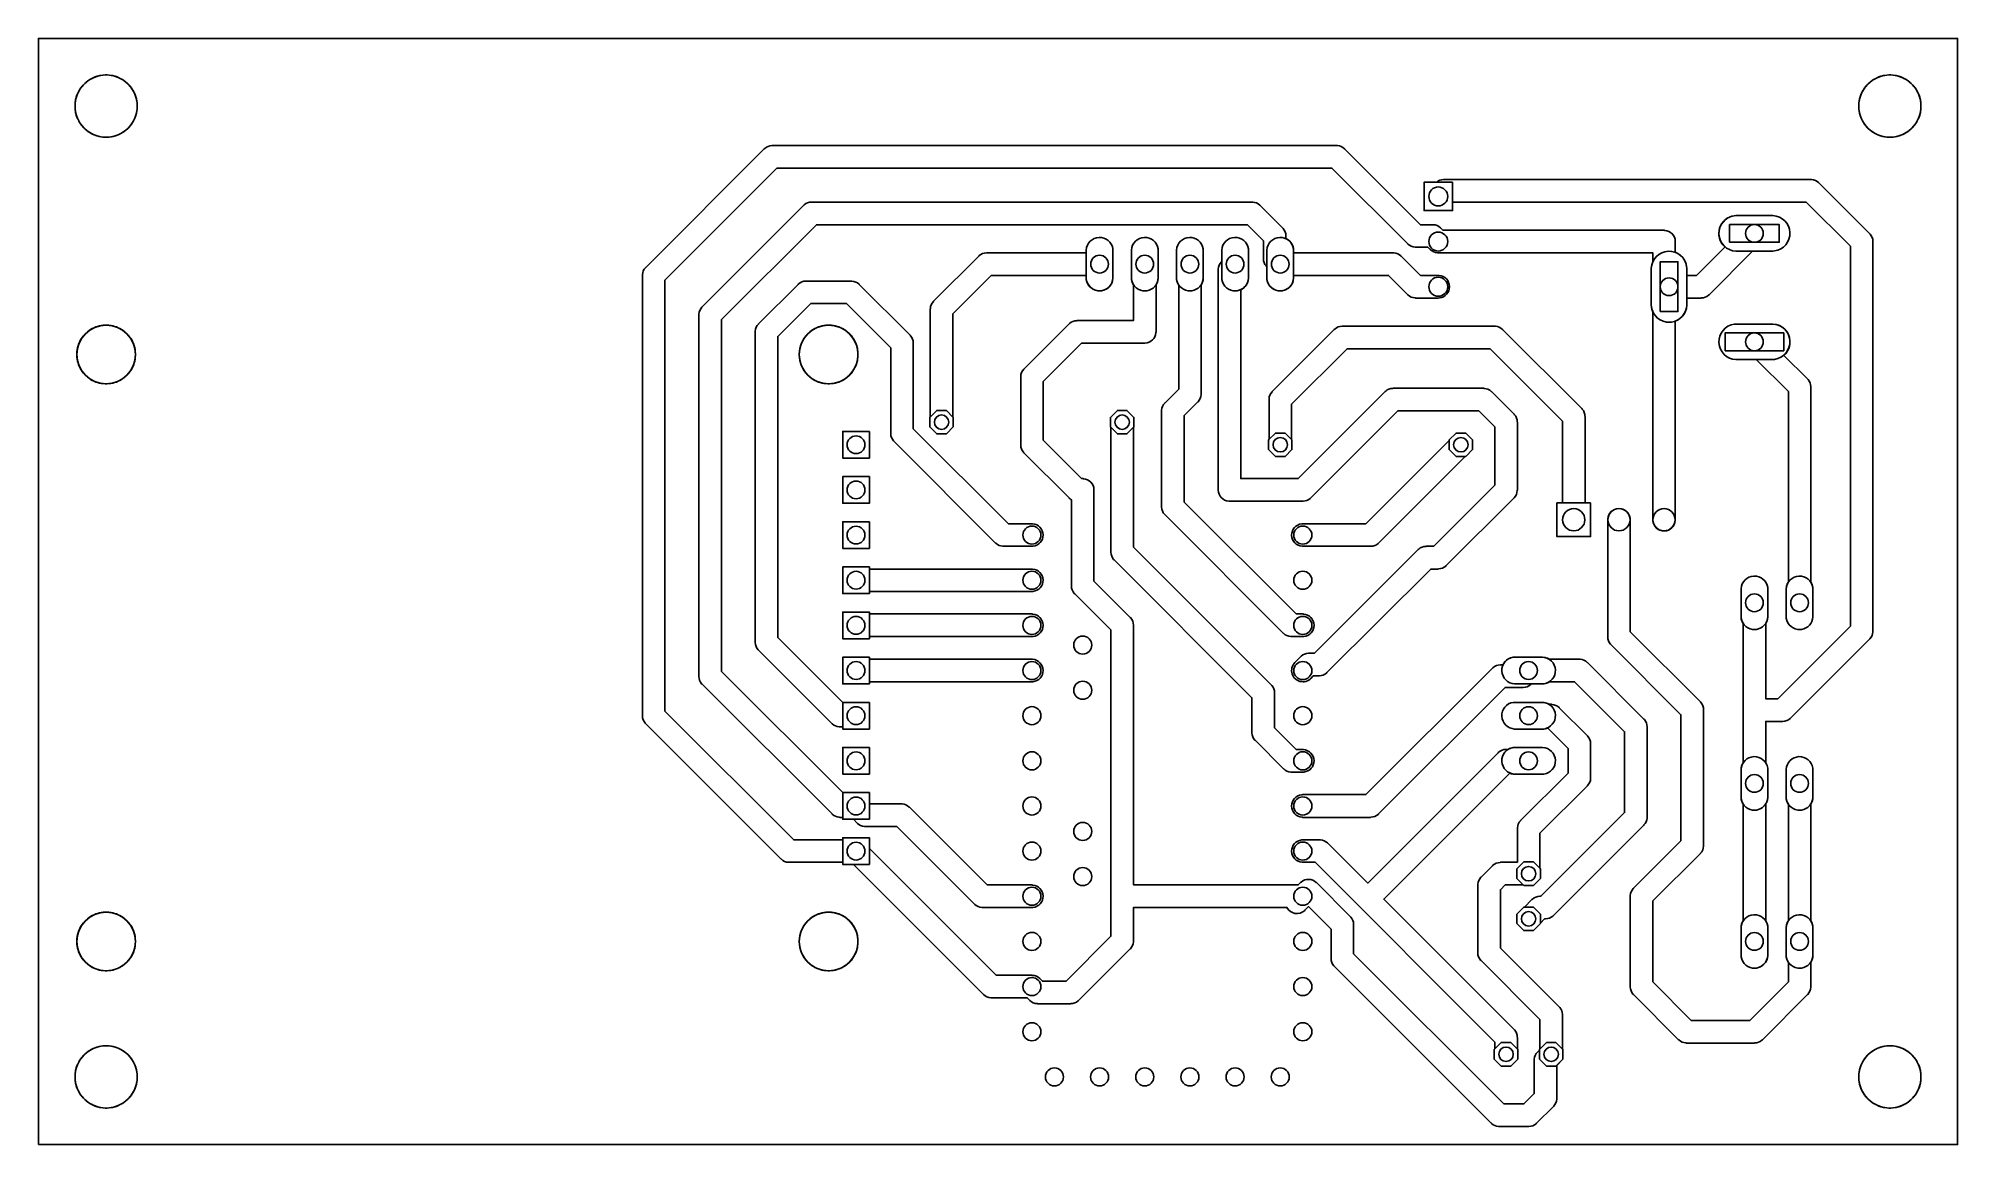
# Model space of a CAD drawing. Header units: millimetres. Extents: x 0 to 108, y 0 to 62.
import ezdxf

# ---------------------------------------------------------------- set-up
doc = ezdxf.new("R2010")
doc.units = ezdxf.units.MM

msp = doc.modelspace()

# ---------------------------------------------------------------- linework, layer by layer
at = {"layer": '16_copper'}
for points in [[(57.8, 9.19), (56.47, 9.19), (56.33, 9.34), (56.32, 9.34), (56.32, 9.35, 0.1754), (55.92, 9.52), (55.88, 9.53), (53.87, 9.53), (46.74, 16.65), (46.74, 17.26), (45.24, 17.26), (45.24, 17.14), (42.49, 17.14), (35.24, 24.39), (35.24, 48.63), (41.54, 54.93), (72.76, 54.93), (77.02, 50.67), (77.03, 50.66), (77.03, 50.66, 0.1754), (77.43, 50.48), (77.47, 50.48), (78.16, 50.48), (78.29, 50.35), (78.3, 50.35), (78.3, 50.34, 0.1754), (78.7, 50.17), (78.74, 50.16), (90.81, 50.16), (90.81, 49.66), (90.8, 49.64, 0.087488), (90.72, 49.3), (90.72, 47.22), (90.73, 47.13, 0.065543), (90.8, 46.88), (90.81, 46.86), (90.81, 35.15), (90.81, 35.09, 0.920724), (92.07, 35.11), (92.07, 35.15), (92.07, 46.33), (92.1, 46.34, 0.291473), (92.72, 47.22), (92.72, 47.62), (93.52, 47.62), (93.53, 47.63), (93.54, 47.63, 0.1754), (93.94, 47.78), (93.97, 47.81), (96.42, 50.26), (97.56, 50.26), (97.65, 50.27, 0.916331), (97.56, 52.26), (95.48, 52.26), (95.39, 52.25, 0.637071), (94.84, 50.52), (94.87, 50.5), (93.26, 48.9), (92.72, 48.9), (92.72, 49.3), (92.71, 49.39, 0.26795), (92.1, 50.18), (92.07, 50.19), (92.07, 50.8), (92.07, 50.81), (92.07, 50.81, 0.39025), (91.48, 51.43), (91.44, 51.44), (79, 51.44), (78.87, 51.57), (78.87, 51.57), (78.86, 51.58, 0.1754), (78.46, 51.75), (78.42, 51.75), (77.73, 51.75), (73.47, 56.01), (73.47, 56.02), (73.46, 56.02, 0.1754), (73.07, 56.2), (73.03, 56.2), (41.27, 56.2), (41.27, 56.2), (41.26, 56.2, 0.1754), (40.86, 56.04), (40.83, 56.01), (34.16, 49.34), (34.15, 49.34), (34.15, 49.33, 0.1754), (33.97, 48.94), (33.97, 48.9), (33.97, 24.13), (33.97, 24.12), (33.97, 24.11, 0.1754), (34.13, 23.71), (34.16, 23.68), (41.78, 16.06), (41.78, 16.06), (41.79, 16.05, 0.1754), (42.19, 15.88), (42.23, 15.88), (45.24, 15.88), (45.24, 15.76), (45.85, 15.76), (53.16, 8.44), (53.17, 8.44), (53.17, 8.43, 0.1754), (53.57, 8.26), (53.61, 8.26), (55.62, 8.26), (55.76, 8.11), (55.77, 8.11), (55.77, 8.1, 0.1754), (56.17, 7.93), (56.21, 7.92), (58.07, 7.92), (58.07, 7.93), (58.08, 7.93, 0.1754), (58.48, 8.08), (58.51, 8.11), (61.41, 11.01), (61.41, 11.01), (61.42, 11.02, 0.1754), (61.59, 11.41), (61.6, 11.45), (61.6, 13.34), (70.23, 13.34), (70.23, 13.33, 0.478731), (71.21, 13.16), (71.24, 13.19), (71.44, 13.39), (72.71, 12.12), (72.71, 10.48), (72.71, 10.47), (72.71, 10.46, 0.1754), (72.86, 10.06), (72.89, 10.03), (81.72, 1.2), (81.73, 1.2), (81.73, 1.19, 0.1754), (82.13, 1.02), (82.17, 1.02), (83.82, 1.02), (83.83, 1.02), (83.84, 1.02, 0.1754), (84.24, 1.17), (84.27, 1.2), (85.22, 2.15), (85.23, 2.16), (85.23, 2.17, 0.1754), (85.41, 2.56), (85.41, 2.6), (85.41, 4.46), (85.75, 4.81), (85.75, 5.35), (85.73, 5.38), (85.73, 7.3), (85.72, 7.31), (85.72, 7.32, 0.1754), (85.57, 7.72), (85.54, 7.75), (82.23, 11.06), (82.23, 14.34), (82.5, 14.61), (83.52, 14.61), (83.55, 14.58), (84.09, 14.58), (84.48, 14.97), (84.48, 15.51), (84.45, 15.54), (84.45, 17.52), (87.13, 20.19), (87.13, 20.19), (87.14, 20.2, 0.1754), (87.31, 20.6), (87.31, 20.64), (87.31, 22.54), (87.31, 22.55), (87.31, 22.56, 0.1754), (87.16, 22.96), (87.13, 22.99), (85.54, 24.58), (85.53, 24.58), (85.53, 24.59, 0.1754), (85.13, 24.76), (85.09, 24.77), (84.98, 24.77), (84.96, 24.78), (84.9, 24.81, 0.098492), (84.61, 24.88), (83.03, 24.88), (82.96, 24.88, 0.906347), (83.03, 23.38), (84.61, 23.38), (84.68, 23.38, 0.049127), (84.83, 23.42), (84.88, 23.44), (86.04, 22.28), (86.04, 20.9), (83.37, 18.23), (83.37, 18.22), (83.36, 18.22, 0.1754), (83.19, 17.82), (83.19, 17.78), (83.19, 15.88), (82.23, 15.88), (82.22, 15.87), (82.22, 15.87, 0.1754), (81.81, 15.72), (81.78, 15.69), (81.15, 15.05), (81.14, 15.05), (81.14, 15.04, 0.1754), (80.96, 14.65), (80.96, 14.61), (80.96, 10.79), (80.96, 10.79), (80.96, 10.78, 0.1754), (81.12, 10.38), (81.15, 10.35), (84.45, 7.04), (84.45, 5.38), (84.43, 5.35), (84.43, 5.32), (84.32, 5.21, 0.181869), (84.14, 4.8), (84.14, 4.76), (84.14, 2.87), (83.56, 2.29), (82.43, 2.29), (73.98, 10.74), (73.98, 12.38), (73.98, 12.39), (73.98, 12.4, 0.1754), (73.82, 12.8), (73.79, 12.83), (71.89, 14.74), (71.88, 14.74), (71.88, 14.74, 0.39025), (71.02, 14.77), (70.99, 14.74), (70.86, 14.61), (61.6, 14.61), (61.6, 29.21), (61.59, 29.22), (61.59, 29.23, 0.1754), (61.44, 29.63), (61.41, 29.66), (59.37, 31.7), (59.37, 36.83), (59.37, 36.84), (59.37, 36.84, 0.39025), (58.78, 37.46), (58.74, 37.47), (58.68, 37.47), (56.52, 39.63), (56.52, 42.92), (58.68, 45.09), (62.23, 45.09), (62.24, 45.09), (62.24, 45.09, 0.39025), (62.86, 45.68), (62.87, 45.72), (62.87, 48.37), (62.88, 48.39, 0.123338), (62.98, 48.74), (62.98, 50.32), (62.98, 50.39, 0.906347), (61.48, 50.32), (61.48, 48.74), (61.48, 48.67, 0.098491), (61.58, 48.39), (61.6, 48.37), (61.6, 46.36), (58.42, 46.36), (58.41, 46.35), (58.4, 46.35, 0.1754), (58, 46.2), (57.97, 46.17), (55.43, 43.63), (55.43, 43.62), (55.42, 43.62, 0.1754), (55.25, 43.22), (55.25, 43.18), (55.25, 39.37), (55.25, 39.36), (55.25, 39.35, 0.1754), (55.4, 38.95), (55.43, 38.92), (57.97, 36.38), (57.98, 36.38), (57.98, 36.37, 0.04965), (58.08, 36.29), (58.1, 36.28), (58.1, 36.28), (58.1, 31.43), (58.1, 31.42), (58.1, 31.42, 0.1754), (58.26, 31.01), (58.29, 30.98), (60.33, 28.95), (60.33, 11.72)], [(95.87, 21.46, 0.123338), (95.77, 21.11), (95.77, 19.53), (95.77, 19.46, 0.098491), (95.87, 19.18), (95.89, 19.16), (95.89, 12.59), (95.87, 12.57, 0.123338), (95.77, 12.22), (95.77, 10.64), (95.77, 10.57, 0.906347), (97.27, 10.64), (97.27, 12.22), (97.27, 12.29, 0.098491), (97.17, 12.57), (97.16, 12.59), (97.16, 19.16), (97.17, 19.18, 0.123338), (97.27, 19.53), (97.27, 21.11), (97.27, 21.18, 0.098491), (97.17, 21.46), (97.16, 21.48), (97.16, 23.81), (98.11, 23.81), (98.12, 23.81), (98.12, 23.81, 0.1754), (98.53, 23.97), (98.56, 24), (103, 28.44), (103.01, 28.45), (103.01, 28.45, 0.1754), (103.19, 28.85), (103.19, 28.89), (103.19, 50.8), (103.19, 50.81), (103.19, 50.82, 0.1754), (103.03, 51.22), (103, 51.25), (100.14, 54.11), (100.14, 54.11), (100.13, 54.12, 0.1754), (99.74, 54.29), (99.7, 54.29), (79.06, 54.29), (79.05, 54.29), (79.04, 54.29, 0.168945), (78.65, 54.15), (78.65, 54.14), (77.94, 54.14), (77.94, 52.54), (79.54, 52.54), (79.54, 53.02), (99.43, 53.02), (101.92, 50.54), (101.92, 29.16), (97.84, 25.08), (97.16, 25.08), (97.16, 29.32), (97.17, 29.34, 0.123338), (97.27, 29.69), (97.27, 31.27), (97.27, 31.34, 0.906347), (95.77, 31.27), (95.77, 29.69), (95.77, 29.62, 0.098491), (95.87, 29.34), (95.89, 29.32), (95.89, 21.48)], [(55.94, 13.34, 0.920724), (55.92, 14.6), (55.88, 14.61), (53.37, 14.61), (48.99, 18.98), (48.98, 18.99), (48.98, 18.99, 0.1754), (48.58, 19.17), (48.54, 19.17), (46.77, 19.17), (46.74, 19.19), (46.74, 19.8), (45.24, 19.8), (45.24, 19.8), (38.42, 26.62), (38.42, 46.41), (43.76, 51.75), (68, 51.75), (68.9, 50.85), (68.9, 49.85), (68.9, 49.84), (68.9, 49.83, 0.1754), (69.05, 49.43), (69.08, 49.4), (69.1, 49.39), (69.1, 48.74), (69.1, 48.67, 0.906347), (70.6, 48.74), (70.6, 48.9), (75.94, 48.9), (77.02, 47.81), (77.03, 47.81), (77.03, 47.8, 0.1754), (77.43, 47.63), (77.47, 47.62), (78.74, 47.62), (78.8, 47.63, 0.920724), (78.78, 48.89), (78.74, 48.9), (77.73, 48.9), (76.65, 49.98), (76.64, 49.98), (76.64, 49.99, 0.1754), (76.24, 50.16), (76.2, 50.16), (70.6, 50.16), (70.6, 50.32, 0.250487), (70.24, 50.93), (70.17, 50.97), (70.17, 50.97), (70.17, 51.12, 0.18187), (70.01, 51.54), (69.98, 51.57), (68.71, 52.84), (68.71, 52.84), (68.7, 52.85, 0.1754), (68.3, 53.02), (68.26, 53.02), (43.5, 53.02), (43.49, 53.02), (43.48, 53.02, 0.1754), (43.08, 52.87), (43.05, 52.84), (37.33, 47.12), (37.33, 47.12), (37.32, 47.11, 0.1754), (37.15, 46.71), (37.15, 46.67), (37.15, 26.35), (37.15, 26.34), (37.15, 26.34, 0.1754), (37.3, 25.93), (37.33, 25.9), (44.64, 18.6), (44.64, 18.6), (44.65, 18.59, 0.1754), (45.04, 18.42), (45.09, 18.41), (45.24, 18.41), (45.24, 18.3), (45.85, 18.3), (46.06, 18.08), (46.06, 18.08), (46.07, 18.07, 0.1754), (46.46, 17.9), (46.51, 17.9), (48.28, 17.9), (52.66, 13.52), (52.66, 13.52), (52.67, 13.51, 0.1754), (53.06, 13.34), (53.1, 13.34), (55.88, 13.34)], [(51.46, 40.37), (51.46, 40.91), (51.44, 40.94), (51.44, 46.73), (53.6, 48.9), (58.94, 48.9), (58.94, 48.74, 0.95208), (60.44, 48.74), (60.44, 50.32), (60.44, 50.39, 0.906347), (58.94, 50.32), (58.94, 50.16), (53.34, 50.16), (53.33, 50.16), (53.32, 50.16, 0.1754), (52.92, 50.01), (52.89, 49.98), (50.35, 47.44), (50.35, 47.43), (50.34, 47.43, 0.1754), (50.17, 47.03), (50.16, 46.99), (50.16, 40.94), (50.14, 40.91), (50.14, 40.37), (50.53, 39.98), (51.07, 39.98)], [(71.18, 28.58, 0.920724), (71.16, 29.84), (71.12, 29.85), (70.75, 29.85), (64.45, 36.14), (64.45, 41.01), (65.22, 41.78), (65.22, 41.78), (65.23, 41.79, 0.1754), (65.4, 42.19), (65.41, 42.23), (65.41, 48.37), (65.42, 48.39, 0.123338), (65.52, 48.74), (65.52, 50.32), (65.52, 50.39, 0.906347), (64.02, 50.32), (64.02, 48.74), (64.02, 48.67, 0.098491), (64.12, 48.39), (64.14, 48.37), (64.14, 42.49), (63.37, 41.72), (63.36, 41.72), (63.36, 41.71, 0.1754), (63.18, 41.32), (63.18, 41.27), (63.18, 35.88), (63.18, 35.87), (63.18, 35.86, 0.1754), (63.34, 35.46), (63.37, 35.43), (70.04, 28.76), (70.04, 28.76), (70.05, 28.75, 0.1754), (70.44, 28.58), (70.48, 28.58), (71.12, 28.58)], [(71.2, 26.04, 0.149938), (71.54, 26.19), (71.57, 26.22), (71.71, 26.37), (72.04, 26.37), (72.04, 26.37), (72.05, 26.37, 0.1754), (72.45, 26.52), (72.48, 26.55), (78.32, 32.38), (78.74, 32.38), (78.75, 32.39), (78.76, 32.39, 0.1754), (79.16, 32.54), (79.19, 32.57), (83, 36.38), (83, 36.39), (83.01, 36.39, 0.1754), (83.18, 36.79), (83.19, 36.83), (83.19, 40.64), (83.18, 40.65), (83.18, 40.66, 0.1754), (83.03, 41.06), (83, 41.09), (81.73, 42.36), (81.72, 42.36), (81.72, 42.37, 0.1754), (81.32, 42.54), (81.28, 42.55), (76.2, 42.55), (76.19, 42.54), (76.18, 42.54, 0.1754), (75.78, 42.39), (75.75, 42.36), (70.86, 37.47), (67.63, 37.47), (67.63, 48.09), (67.63, 48.09, 0.276738), (68.06, 48.74), (68.06, 50.32), (68.06, 50.39, 0.906347), (66.56, 50.32), (66.56, 49.67), (66.54, 49.66, 0.181869), (66.36, 49.25), (66.36, 49.21), (66.36, 36.83), (66.36, 36.82), (66.36, 36.82, 0.39025), (66.95, 36.2), (66.99, 36.2), (71.12, 36.2), (71.13, 36.2), (71.14, 36.2, 0.1754), (71.54, 36.35), (71.57, 36.38), (76.46, 41.27), (81.02, 41.27), (81.92, 40.38), (81.92, 37.09), (78.48, 33.66), (78.06, 33.66), (78.05, 33.65), (78.04, 33.65, 0.1754), (77.64, 33.5), (77.61, 33.47), (71.77, 27.64), (71.45, 27.64), (71.44, 27.63), (71.43, 27.64, 0.1754), (71.03, 27.48), (71, 27.45), (70.67, 27.12), (70.63, 27.07, 0.641693), (71.14, 26.04)], [(46.74, 24.88), (45.24, 24.88), (45.24, 24.88), (41.59, 28.52), (41.59, 45.46), (43.44, 47.31), (45.46, 47.31), (47.94, 44.82), (47.94, 40.01), (47.94, 40), (47.94, 39.99, 0.1754), (48.1, 39.59), (48.13, 39.56), (53.84, 33.84), (53.85, 33.84), (53.85, 33.83, 0.1754), (54.25, 33.66), (54.29, 33.66), (55.88, 33.66), (55.94, 33.66, 0.920724), (55.92, 34.92), (55.88, 34.93), (54.56, 34.93), (49.21, 40.27), (49.21, 45.09), (49.21, 45.09), (49.21, 45.1, 0.1754), (49.06, 45.5), (49.03, 45.53), (46.17, 48.39), (46.16, 48.4), (46.16, 48.4, 0.1754), (45.76, 48.58), (45.72, 48.58), (43.18, 48.58), (43.17, 48.58), (43.16, 48.58, 0.1754), (42.76, 48.42), (42.73, 48.39), (40.51, 46.17), (40.5, 46.16), (40.5, 46.16, 0.1754), (40.32, 45.76), (40.32, 45.72), (40.32, 28.26), (40.32, 28.25), (40.32, 28.24, 0.1754), (40.48, 27.84), (40.51, 27.81), (44.64, 23.68), (44.64, 23.68), (44.65, 23.67, 0.1754), (45.04, 23.5), (45.09, 23.5), (45.24, 23.5), (45.24, 23.38), (46.74, 23.38)], [(87.31, 36.1), (87, 36.1), (87, 40.96), (86.99, 40.97), (86.99, 40.97, 0.1754), (86.84, 41.38), (86.81, 41.41), (82.36, 45.85), (82.36, 45.86), (82.35, 45.86, 0.1754), (81.96, 46.04), (81.92, 46.04), (73.34, 46.04), (73.33, 46.04), (73.33, 46.04, 0.1754), (72.92, 45.88), (72.89, 45.85), (69.4, 42.36), (69.4, 42.35), (69.39, 42.35, 0.1754), (69.22, 41.95), (69.22, 41.91), (69.22, 39.67), (69.19, 39.64), (69.19, 39.1), (69.58, 38.71), (70.12, 38.71), (70.51, 39.1), (70.51, 39.64), (70.48, 39.67), (70.48, 41.65), (73.61, 44.77), (81.65, 44.77), (85.73, 40.69), (85.73, 36.1), (85.41, 36.1), (85.41, 34.2), (87.31, 34.2)], [(99.17, 28.98, 0.357806), (99.81, 29.69), (99.81, 31.27), (99.81, 31.34, 0.098491), (99.71, 31.62), (99.7, 31.64), (99.7, 42.62), (99.69, 42.63), (99.69, 42.64, 0.1754), (99.54, 43.04), (99.51, 43.07), (98.17, 44.4), (98.2, 44.42, 0.668178), (97.56, 46.16), (95.48, 46.16), (95.39, 46.15, 0.916331), (95.48, 44.16), (96.62, 44.16), (98.43, 42.36), (98.43, 31.64), (98.41, 31.62, 0.123338), (98.31, 31.27), (98.31, 29.69), (98.31, 29.62, 0.385742), (99.1, 28.97)], [(71.18, 20.96, 0.920724), (71.16, 22.22), (71.12, 22.23), (70.75, 22.23), (69.53, 23.44), (69.53, 25.4), (69.53, 25.41), (69.53, 25.42, 0.1754), (69.38, 25.82), (69.35, 25.85), (61.6, 33.6), (61.6, 40.34), (61.62, 40.37), (61.62, 40.91), (61.23, 41.3), (60.69, 41.3), (60.3, 40.91), (60.3, 40.37), (60.33, 40.34), (60.33, 33.34), (60.33, 33.33), (60.33, 33.32, 0.1754), (60.48, 32.92), (60.51, 32.89), (68.26, 25.14), (68.26, 23.18), (68.26, 23.17), (68.26, 23.16, 0.1754), (68.42, 22.76), (68.45, 22.73), (70.04, 21.14), (70.04, 21.14), (70.05, 21.13, 0.1754), (70.44, 20.96), (70.48, 20.96), (71.12, 20.96)], [(74.94, 33.66), (74.95, 33.66, 0.1754), (75.35, 33.81), (75.38, 33.84), (80.25, 38.71), (80.28, 38.71), (80.67, 39.1), (80.67, 39.64), (80.28, 40.03), (79.74, 40.03), (79.35, 39.64), (79.35, 39.61), (74.67, 34.93), (71.12, 34.93), (71.06, 34.92, 0.920724), (71.08, 33.66), (71.12, 33.66), (74.93, 33.66)], [(96.53, 5.72), (96.54, 5.72, 0.1754), (96.94, 5.87), (96.97, 5.9), (99.51, 8.44), (99.51, 8.45), (99.52, 8.45, 0.1754), (99.69, 8.85), (99.7, 8.89), (99.7, 10.27), (99.71, 10.29, 0.123338), (99.81, 10.64), (99.81, 12.22), (99.81, 12.29, 0.098491), (99.71, 12.57), (99.7, 12.59), (99.7, 19.16), (99.71, 19.18, 0.123338), (99.81, 19.53), (99.81, 21.11), (99.81, 21.18, 0.906347), (98.31, 21.11), (98.31, 19.53), (98.31, 19.46, 0.098491), (98.41, 19.18), (98.43, 19.16), (98.43, 12.59), (98.41, 12.57, 0.123338), (98.31, 12.22), (98.31, 10.64), (98.31, 10.57, 0.098491), (98.41, 10.29), (98.43, 10.27), (98.43, 9.15), (96.26, 6.99), (92.97, 6.99), (90.81, 9.15), (90.81, 13.71), (93.48, 16.38), (93.48, 16.38), (93.49, 16.39, 0.1754), (93.66, 16.79), (93.66, 16.83), (93.66, 24.45), (93.66, 24.46), (93.66, 24.46, 0.1754), (93.51, 24.87), (93.48, 24.9), (89.54, 28.84), (89.54, 35.15), (89.53, 35.21, 0.920724), (88.27, 35.19), (88.27, 35.15), (88.27, 28.58), (88.27, 28.57), (88.27, 28.56, 0.1754), (88.42, 28.16), (88.45, 28.13), (92.39, 24.18), (92.39, 17.09), (89.72, 14.42), (89.72, 14.41), (89.71, 14.41, 0.1754), (89.54, 14.01), (89.54, 13.97), (89.54, 8.89), (89.54, 8.88), (89.54, 8.87, 0.1754), (89.69, 8.47), (89.72, 8.44), (92.26, 5.9), (92.27, 5.9), (92.27, 5.89, 0.1754), (92.67, 5.72), (92.71, 5.71), (96.52, 5.71)], [(46.74, 31.12), (55.88, 31.12), (55.94, 31.12, 0.920724), (55.92, 32.38), (55.88, 32.38), (46.74, 32.38), (46.74, 32.5), (45.24, 32.5), (45.24, 31), (46.74, 31)], [(46.74, 28.58), (55.88, 28.58), (55.94, 28.58, 0.920724), (55.92, 29.84), (55.88, 29.85), (46.74, 29.85), (46.74, 29.96), (45.24, 29.96), (45.24, 28.46), (46.74, 28.46)], [(46.74, 26.04), (55.88, 26.04), (55.94, 26.04, 0.920724), (55.92, 27.3), (55.88, 27.3), (46.74, 27.3), (46.74, 27.42), (45.24, 27.42), (45.24, 25.92), (46.74, 25.92)], [(84.48, 12.43), (84.48, 12.46), (84.72, 12.7), (84.77, 12.7, 0.18187), (85.19, 12.86), (85.22, 12.89), (90.3, 17.97), (90.31, 17.97), (90.31, 17.98, 0.1754), (90.49, 18.37), (90.49, 18.41), (90.49, 23.5), (90.49, 23.5), (90.49, 23.51, 0.1754), (90.33, 23.91), (90.3, 23.94), (87.13, 27.12), (87.12, 27.12), (87.12, 27.13, 0.1754), (86.72, 27.3), (86.68, 27.3), (84.98, 27.3), (84.96, 27.32, 0.123338), (84.61, 27.42), (83.03, 27.42), (82.96, 27.42, 0.224557), (82.42, 27.06), (82.38, 26.99), (82.38, 26.99), (82.23, 26.99, 0.18187), (81.81, 26.83), (81.78, 26.8), (74.67, 19.69), (71.12, 19.69), (71.06, 19.68, 0.920724), (71.08, 18.42), (71.12, 18.41), (74.93, 18.41), (74.94, 18.42), (74.95, 18.42, 0.1754), (75.35, 18.57), (75.38, 18.6), (82.5, 25.72), (83.5, 25.72), (83.51, 25.72), (83.52, 25.72, 0.1754), (83.92, 25.87), (83.95, 25.9), (83.96, 25.92), (84.61, 25.92), (84.68, 25.92, 0.098491), (84.96, 26.02), (84.98, 26.04), (86.41, 26.04), (89.22, 23.23), (89.22, 18.68), (84.51, 13.97), (84.45, 13.97, 0.18187), (84.04, 13.81), (84.01, 13.78), (83.58, 13.36), (83.55, 13.36), (83.16, 12.97), (83.16, 12.43), (83.55, 12.04), (84.09, 12.04)], [(81.92, 5.38), (81.89, 5.35), (81.89, 4.81), (82.28, 4.42), (82.82, 4.42), (83.21, 4.81), (83.21, 5.35), (83.19, 5.38), (83.19, 6.03), (83.18, 6.04), (83.18, 6.05, 0.1754), (83.03, 6.45), (83, 6.48), (75.67, 13.81), (82.76, 20.9), (82.81, 20.88, 0.073765), (83.03, 20.84), (84.61, 20.84), (84.68, 20.84, 0.906347), (84.61, 22.34), (83.03, 22.34), (82.96, 22.34, 0.098491), (82.68, 22.24), (82.66, 22.23), (82.55, 22.23, 0.18187), (82.13, 22.07), (82.1, 22.04), (74.77, 14.71), (72.52, 16.96), (72.52, 16.96), (72.51, 16.97, 0.1754), (72.11, 17.14), (72.07, 17.14), (71.12, 17.14), (71.06, 17.14, 0.920724), (71.08, 15.88), (71.12, 15.88), (71.81, 15.88), (81.92, 5.77)]]:
    msp.add_lwpolyline(points, format="xyb", close=True, dxfattribs=at)
for points in [[(46.74, 40.12), (45.24, 40.12), (45.24, 38.62), (46.74, 38.62)], [(46.74, 37.58), (45.24, 37.58), (45.24, 36.08), (46.74, 36.08)], [(46.74, 35.04), (45.24, 35.04), (45.24, 33.54), (46.74, 33.54)], [(46.74, 22.34), (45.24, 22.34), (45.24, 20.84), (46.74, 20.84)]]:
    msp.add_lwpolyline(points, close=True, dxfattribs=at)
at = {"layer": '1_copper'}
for points in [[(79.54, 54.14), (77.94, 54.14), (77.94, 52.54), (79.54, 52.54)], [(51.46, 40.37), (51.46, 40.91), (51.07, 41.3), (50.53, 41.3), (50.14, 40.91), (50.14, 40.37), (50.53, 39.98), (51.07, 39.98)], [(61.62, 40.37), (61.62, 40.91), (61.23, 41.3), (60.69, 41.3), (60.3, 40.91), (60.3, 40.37), (60.69, 39.98), (61.23, 39.98)], [(46.74, 40.12), (45.24, 40.12), (45.24, 38.62), (46.74, 38.62)], [(70.51, 39.1), (70.51, 39.64), (70.12, 40.03), (69.58, 40.03), (69.19, 39.64), (69.19, 39.1), (69.58, 38.71), (70.12, 38.71)], [(80.67, 39.1), (80.67, 39.64), (80.28, 40.03), (79.74, 40.03), (79.35, 39.64), (79.35, 39.1), (79.74, 38.71), (80.28, 38.71)], [(46.74, 37.58), (45.24, 37.58), (45.24, 36.08), (46.74, 36.08)], [(87.31, 36.1), (85.41, 36.1), (85.41, 34.2), (87.31, 34.2)], [(46.74, 35.04), (45.24, 35.04), (45.24, 33.54), (46.74, 33.54)], [(46.74, 32.5), (45.24, 32.5), (45.24, 31), (46.74, 31)], [(46.74, 29.96), (45.24, 29.96), (45.24, 28.46), (46.74, 28.46)], [(46.74, 27.42), (45.24, 27.42), (45.24, 25.92), (46.74, 25.92)], [(46.74, 24.88), (45.24, 24.88), (45.24, 23.38), (46.74, 23.38)], [(46.74, 22.34), (45.24, 22.34), (45.24, 20.84), (46.74, 20.84)], [(46.74, 19.8), (45.24, 19.8), (45.24, 18.3), (46.74, 18.3)], [(46.74, 17.26), (45.24, 17.26), (45.24, 15.76), (46.74, 15.76)], [(84.48, 14.97), (84.48, 15.51), (84.09, 15.9), (83.55, 15.9), (83.16, 15.51), (83.16, 14.97), (83.55, 14.58), (84.09, 14.58)], [(84.48, 12.43), (84.48, 12.97), (84.09, 13.36), (83.55, 13.36), (83.16, 12.97), (83.16, 12.43), (83.55, 12.04), (84.09, 12.04)], [(83.21, 4.81), (83.21, 5.35), (82.82, 5.74), (82.28, 5.74), (81.89, 5.35), (81.89, 4.81), (82.28, 4.42), (82.82, 4.42)], [(85.75, 4.81), (85.75, 5.35), (85.36, 5.74), (84.82, 5.74), (84.43, 5.35), (84.43, 4.81), (84.82, 4.42), (85.36, 4.42)]]:
    msp.add_lwpolyline(points, close=True, dxfattribs=at)
for points in [[(97.65, 50.27, 0.916331), (97.56, 52.26), (95.48, 52.26), (95.39, 52.25, 0.916331), (95.48, 50.26), (97.56, 50.26)], [(59.8, 48.03, 0.357806), (60.44, 48.74), (60.44, 50.32), (60.44, 50.39, 0.906347), (58.94, 50.32), (58.94, 48.74), (58.94, 48.67, 0.385742), (59.73, 48.02)], [(62.34, 48.03, 0.357806), (62.98, 48.74), (62.98, 50.32), (62.98, 50.39, 0.906347), (61.48, 50.32), (61.48, 48.74), (61.48, 48.67, 0.385742), (62.27, 48.02)], [(64.88, 48.03, 0.357806), (65.52, 48.74), (65.52, 50.32), (65.52, 50.39, 0.906347), (64.02, 50.32), (64.02, 48.74), (64.02, 48.67, 0.385742), (64.81, 48.02)], [(67.42, 48.03, 0.357806), (68.06, 48.74), (68.06, 50.32), (68.06, 50.39, 0.906347), (66.56, 50.32), (66.56, 48.74), (66.56, 48.67, 0.385742), (67.35, 48.02)], [(69.96, 48.03, 0.357806), (70.6, 48.74), (70.6, 50.32), (70.6, 50.39, 0.906347), (69.1, 50.32), (69.1, 48.74), (69.1, 48.67, 0.385742), (69.89, 48.02)], [(91.85, 46.27, 0.36397), (92.72, 47.22), (92.72, 49.3), (92.71, 49.39, 0.916331), (90.72, 49.3), (90.72, 47.22), (90.73, 47.13, 0.388879), (91.76, 46.26)], [(97.65, 44.17, 0.916331), (97.56, 46.16), (95.48, 46.16), (95.39, 46.15, 0.916331), (95.48, 44.16), (97.56, 44.16)], [(96.63, 28.98, 0.357806), (97.27, 29.69), (97.27, 31.27), (97.27, 31.34, 0.906347), (95.77, 31.27), (95.77, 29.69), (95.77, 29.62, 0.385742), (96.56, 28.97)], [(99.17, 28.98, 0.357806), (99.81, 29.69), (99.81, 31.27), (99.81, 31.34, 0.906347), (98.31, 31.27), (98.31, 29.69), (98.31, 29.62, 0.385742), (99.1, 28.97)], [(84.68, 25.92, 0.906347), (84.61, 27.42), (83.03, 27.42), (82.96, 27.42, 0.906347), (83.03, 25.92), (84.61, 25.92)], [(84.68, 23.38, 0.906347), (84.61, 24.88), (83.03, 24.88), (82.96, 24.88, 0.906347), (83.03, 23.38), (84.61, 23.38)], [(84.68, 20.84, 0.906347), (84.61, 22.34), (83.03, 22.34), (82.96, 22.34, 0.906347), (83.03, 20.84), (84.61, 20.84)], [(96.63, 18.82, 0.357806), (97.27, 19.53), (97.27, 21.11), (97.27, 21.18, 0.906347), (95.77, 21.11), (95.77, 19.53), (95.77, 19.46, 0.385742), (96.56, 18.81)], [(99.17, 18.82, 0.357806), (99.81, 19.53), (99.81, 21.11), (99.81, 21.18, 0.906347), (98.31, 21.11), (98.31, 19.53), (98.31, 19.46, 0.385742), (99.1, 18.81)], [(96.63, 9.93, 0.357806), (97.27, 10.64), (97.27, 12.22), (97.27, 12.29, 0.906347), (95.77, 12.22), (95.77, 10.64), (95.77, 10.57, 0.385742), (96.56, 9.92)], [(99.17, 9.93, 0.357806), (99.81, 10.64), (99.81, 12.22), (99.81, 12.29, 0.906347), (98.31, 12.22), (98.31, 10.64), (98.31, 10.57, 0.385742), (99.1, 9.92)]]:
    msp.add_lwpolyline(points, format="xyb", close=True, dxfattribs=at)
at = {"layer": 'drills_NPTH'}
for centre, radius in [((3.81, 58.42), 1.75), ((104.14, 58.42), 1.75), ((3.81, 44.45), 1.65), ((44.45, 44.45), 1.65), ((3.81, 11.43), 1.65), ((44.45, 11.43), 1.65), ((3.81, 3.81), 1.75), ((104.14, 3.81), 1.75)]:
    msp.add_circle(centre, radius, dxfattribs=at)
at = {"layer": 'drills_PTH'}
for centre, radius in [((78.74, 53.34), 0.533), ((78.74, 50.8), 0.533), ((96.52, 51.26), 0.5), ((59.69, 49.53), 0.5), ((62.23, 49.53), 0.5), ((64.77, 49.53), 0.5), ((67.31, 49.53), 0.5), ((69.85, 49.53), 0.5), ((78.74, 48.26), 0.533), ((91.72, 48.26), 0.5), ((96.52, 45.16), 0.5), ((50.8, 40.64), 0.406), ((60.96, 40.64), 0.406), ((45.99, 39.37), 0.5), ((69.85, 39.37), 0.406), ((80.01, 39.37), 0.406), ((45.99, 36.83), 0.5), ((86.36, 35.15), 0.625), ((88.9, 35.15), 0.625), ((91.44, 35.15), 0.625), ((45.99, 34.29), 0.5), ((55.88, 34.29), 0.508), ((71.12, 34.29), 0.508), ((45.99, 31.75), 0.5), ((55.88, 31.75), 0.508), ((71.12, 31.75), 0.508), ((96.52, 30.48), 0.5), ((99.06, 30.48), 0.5), ((45.99, 29.21), 0.5), ((55.88, 29.21), 0.508), ((71.12, 29.21), 0.508), ((58.74, 28.1), 0.508), ((45.99, 26.67), 0.5), ((55.88, 26.67), 0.508), ((71.12, 26.67), 0.508), ((83.82, 26.67), 0.5), ((58.74, 25.56), 0.508), ((45.99, 24.13), 0.5), ((55.88, 24.13), 0.508), ((71.12, 24.13), 0.508), ((83.82, 24.13), 0.5), ((45.99, 21.59), 0.5), ((55.88, 21.59), 0.508), ((71.12, 21.59), 0.508), ((83.82, 21.59), 0.5), ((96.52, 20.32), 0.5), ((99.06, 20.32), 0.5), ((45.99, 19.05), 0.5), ((55.88, 19.05), 0.508), ((71.12, 19.05), 0.508), ((58.74, 17.62), 0.508), ((45.99, 16.51), 0.5), ((55.88, 16.51), 0.508), ((71.12, 16.51), 0.508), ((58.74, 15.08), 0.508), ((83.82, 15.24), 0.406), ((55.88, 13.97), 0.508), ((71.12, 13.97), 0.508), ((83.82, 12.7), 0.406), ((55.88, 11.43), 0.508), ((71.12, 11.43), 0.508), ((96.52, 11.43), 0.5), ((99.06, 11.43), 0.5), ((55.88, 8.89), 0.508), ((71.12, 8.89), 0.508), ((55.88, 6.35), 0.508), ((71.12, 6.35), 0.508), ((82.55, 5.08), 0.406), ((85.09, 5.08), 0.406), ((57.15, 3.81), 0.508), ((59.69, 3.81), 0.508), ((62.23, 3.81), 0.508), ((64.77, 3.81), 0.508), ((67.31, 3.81), 0.508), ((69.85, 3.81), 0.508)]:
    msp.add_circle(centre, radius, dxfattribs=at)
at = {"layer": 'holes'}
for points in [[(5.56, 58.36), (5.55, 58.25), (5.54, 58.13), (5.52, 58.02), (5.49, 57.91), (5.45, 57.8), (5.4, 57.7), (5.35, 57.59), (5.3, 57.5), (5.23, 57.4), (5.16, 57.31), (5.09, 57.22), (5.01, 57.14), (4.92, 57.07), (4.83, 57), (4.73, 56.93), (4.64, 56.88), (4.53, 56.83), (4.43, 56.78), (4.32, 56.74), (4.21, 56.71), (4.1, 56.69), (3.98, 56.68), (3.87, 56.67), (3.75, 56.67), (3.64, 56.68), (3.52, 56.69), (3.41, 56.71), (3.3, 56.74), (3.19, 56.78), (3.09, 56.83), (2.98, 56.88), (2.89, 56.93), (2.79, 57), (2.7, 57.07), (2.61, 57.14), (2.53, 57.22), (2.46, 57.31), (2.39, 57.4), (2.32, 57.5), (2.27, 57.59), (2.22, 57.7), (2.17, 57.8), (2.13, 57.91), (2.1, 58.02), (2.08, 58.13), (2.07, 58.25), (2.06, 58.36), (2.06, 58.48), (2.07, 58.59), (2.08, 58.71), (2.1, 58.82), (2.13, 58.93), (2.17, 59.04), (2.22, 59.14), (2.27, 59.25), (2.32, 59.34), (2.39, 59.44), (2.46, 59.53), (2.53, 59.62), (2.61, 59.7), (2.7, 59.77), (2.79, 59.84), (2.89, 59.91), (2.98, 59.96), (3.09, 60.01), (3.19, 60.06), (3.3, 60.1), (3.41, 60.13), (3.52, 60.15), (3.64, 60.16), (3.75, 60.17), (3.87, 60.17), (3.98, 60.16), (4.1, 60.15), (4.21, 60.13), (4.32, 60.1), (4.43, 60.06), (4.53, 60.01), (4.64, 59.96), (4.73, 59.91), (4.83, 59.84), (4.92, 59.77), (5.01, 59.7), (5.09, 59.62), (5.16, 59.53), (5.23, 59.44), (5.3, 59.34), (5.35, 59.25), (5.4, 59.14), (5.45, 59.04), (5.49, 58.93), (5.52, 58.82), (5.54, 58.71), (5.55, 58.59), (5.56, 58.48), (5.56, 58.36)], [(105.89, 58.36), (105.88, 58.25), (105.87, 58.13), (105.85, 58.02), (105.82, 57.91), (105.78, 57.8), (105.73, 57.7), (105.68, 57.59), (105.63, 57.5), (105.56, 57.4), (105.49, 57.31), (105.42, 57.22), (105.34, 57.14), (105.25, 57.07), (105.16, 57), (105.06, 56.93), (104.97, 56.88), (104.86, 56.83), (104.76, 56.78), (104.65, 56.74), (104.54, 56.71), (104.43, 56.69), (104.31, 56.68), (104.2, 56.67), (104.08, 56.67), (103.97, 56.68), (103.85, 56.69), (103.74, 56.71), (103.63, 56.74), (103.52, 56.78), (103.42, 56.83), (103.31, 56.88), (103.22, 56.93), (103.12, 57), (103.03, 57.07), (102.94, 57.14), (102.86, 57.22), (102.79, 57.31), (102.72, 57.4), (102.65, 57.5), (102.6, 57.59), (102.55, 57.7), (102.5, 57.8), (102.46, 57.91), (102.43, 58.02), (102.41, 58.13), (102.4, 58.25), (102.39, 58.36), (102.39, 58.48), (102.4, 58.59), (102.41, 58.71), (102.43, 58.82), (102.46, 58.93), (102.5, 59.04), (102.55, 59.14), (102.6, 59.25), (102.65, 59.34), (102.72, 59.44), (102.79, 59.53), (102.86, 59.62), (102.94, 59.7), (103.03, 59.77), (103.12, 59.84), (103.22, 59.91), (103.31, 59.96), (103.42, 60.01), (103.52, 60.06), (103.63, 60.1), (103.74, 60.13), (103.85, 60.15), (103.97, 60.16), (104.08, 60.17), (104.2, 60.17), (104.31, 60.16), (104.43, 60.15), (104.54, 60.13), (104.65, 60.1), (104.76, 60.06), (104.86, 60.01), (104.97, 59.96), (105.06, 59.91), (105.16, 59.84), (105.25, 59.77), (105.34, 59.7), (105.42, 59.62), (105.49, 59.53), (105.56, 59.44), (105.63, 59.34), (105.68, 59.25), (105.73, 59.14), (105.78, 59.04), (105.82, 58.93), (105.85, 58.82), (105.87, 58.71), (105.88, 58.59), (105.89, 58.48), (105.89, 58.36)], [(95.12, 50.76), (97.92, 50.76), (97.92, 51.76), (95.12, 51.76), (95.12, 50.76)], [(91.22, 46.86), (92.22, 46.86), (92.22, 49.66), (91.22, 49.66), (91.22, 46.86)], [(2.16, 44.5), (2.17, 44.61), (2.18, 44.72), (2.2, 44.82), (2.23, 44.93), (2.26, 45.03), (2.31, 45.13), (2.35, 45.23), (2.41, 45.32), (2.47, 45.41), (2.53, 45.5), (2.61, 45.58), (2.68, 45.65), (2.76, 45.73), (2.85, 45.79), (2.94, 45.85), (3.03, 45.91), (3.13, 45.95), (3.23, 46), (3.33, 46.03), (3.44, 46.06), (3.54, 46.08), (3.65, 46.09), (3.76, 46.1), (3.86, 46.1), (3.97, 46.09), (4.08, 46.08), (4.18, 46.06), (4.29, 46.03), (4.39, 46), (4.49, 45.95), (4.59, 45.91), (4.68, 45.85), (4.77, 45.79), (4.86, 45.73), (4.94, 45.65), (5.01, 45.58), (5.09, 45.5), (5.15, 45.41), (5.21, 45.32), (5.27, 45.23), (5.31, 45.13), (5.36, 45.03), (5.39, 44.93), (5.42, 44.82), (5.44, 44.72), (5.45, 44.61), (5.46, 44.5), (5.46, 44.4), (5.45, 44.29), (5.44, 44.18), (5.42, 44.08), (5.39, 43.97), (5.36, 43.87), (5.31, 43.77), (5.27, 43.67), (5.21, 43.58), (5.15, 43.49), (5.09, 43.4), (5.01, 43.32), (4.94, 43.25), (4.86, 43.17), (4.77, 43.11), (4.68, 43.05), (4.59, 42.99), (4.49, 42.95), (4.39, 42.9), (4.29, 42.87), (4.18, 42.84), (4.08, 42.82), (3.97, 42.81), (3.86, 42.8), (3.76, 42.8), (3.65, 42.81), (3.54, 42.82), (3.44, 42.84), (3.33, 42.87), (3.23, 42.9), (3.13, 42.95), (3.03, 42.99), (2.94, 43.05), (2.85, 43.11), (2.76, 43.17), (2.68, 43.25), (2.61, 43.32), (2.53, 43.4), (2.47, 43.49), (2.41, 43.58), (2.35, 43.67), (2.31, 43.77), (2.26, 43.87), (2.23, 43.97), (2.2, 44.08), (2.18, 44.18), (2.17, 44.29), (2.16, 44.4), (2.16, 44.5)], [(42.8, 44.5), (42.81, 44.61), (42.82, 44.72), (42.84, 44.82), (42.87, 44.93), (42.9, 45.03), (42.95, 45.13), (42.99, 45.23), (43.05, 45.32), (43.11, 45.41), (43.17, 45.5), (43.25, 45.58), (43.32, 45.65), (43.4, 45.73), (43.49, 45.79), (43.58, 45.85), (43.67, 45.91), (43.77, 45.95), (43.87, 46), (43.97, 46.03), (44.08, 46.06), (44.18, 46.08), (44.29, 46.09), (44.4, 46.1), (44.5, 46.1), (44.61, 46.09), (44.72, 46.08), (44.82, 46.06), (44.93, 46.03), (45.03, 46), (45.13, 45.95), (45.23, 45.91), (45.32, 45.85), (45.41, 45.79), (45.5, 45.73), (45.58, 45.65), (45.65, 45.58), (45.73, 45.5), (45.79, 45.41), (45.85, 45.32), (45.91, 45.23), (45.95, 45.13), (46, 45.03), (46.03, 44.93), (46.06, 44.82), (46.08, 44.72), (46.09, 44.61), (46.1, 44.5), (46.1, 44.4), (46.09, 44.29), (46.08, 44.18), (46.06, 44.08), (46.03, 43.97), (46, 43.87), (45.95, 43.77), (45.91, 43.67), (45.85, 43.58), (45.79, 43.49), (45.73, 43.4), (45.65, 43.32), (45.58, 43.25), (45.5, 43.17), (45.41, 43.11), (45.32, 43.05), (45.23, 42.99), (45.13, 42.95), (45.03, 42.9), (44.93, 42.87), (44.82, 42.84), (44.72, 42.82), (44.61, 42.81), (44.5, 42.8), (44.4, 42.8), (44.29, 42.81), (44.18, 42.82), (44.08, 42.84), (43.97, 42.87), (43.87, 42.9), (43.77, 42.95), (43.67, 42.99), (43.58, 43.05), (43.49, 43.11), (43.4, 43.17), (43.32, 43.25), (43.25, 43.32), (43.17, 43.4), (43.11, 43.49), (43.05, 43.58), (42.99, 43.67), (42.95, 43.77), (42.9, 43.87), (42.87, 43.97), (42.84, 44.08), (42.82, 44.18), (42.81, 44.29), (42.8, 44.4), (42.8, 44.5)], [(94.87, 44.66), (98.17, 44.66), (98.17, 45.66), (94.87, 45.66), (94.87, 44.66)], [(2.16, 11.48), (2.17, 11.59), (2.18, 11.7), (2.2, 11.8), (2.23, 11.91), (2.26, 12.01), (2.31, 12.11), (2.35, 12.21), (2.41, 12.3), (2.47, 12.39), (2.53, 12.48), (2.61, 12.56), (2.68, 12.63), (2.76, 12.71), (2.85, 12.77), (2.94, 12.83), (3.03, 12.89), (3.13, 12.93), (3.23, 12.98), (3.33, 13.01), (3.44, 13.04), (3.54, 13.06), (3.65, 13.07), (3.76, 13.08), (3.86, 13.08), (3.97, 13.07), (4.08, 13.06), (4.18, 13.04), (4.29, 13.01), (4.39, 12.98), (4.49, 12.93), (4.59, 12.89), (4.68, 12.83), (4.77, 12.77), (4.86, 12.71), (4.94, 12.63), (5.01, 12.56), (5.09, 12.48), (5.15, 12.39), (5.21, 12.3), (5.27, 12.21), (5.31, 12.11), (5.36, 12.01), (5.39, 11.91), (5.42, 11.8), (5.44, 11.7), (5.45, 11.59), (5.46, 11.48), (5.46, 11.38), (5.45, 11.27), (5.44, 11.16), (5.42, 11.06), (5.39, 10.95), (5.36, 10.85), (5.31, 10.75), (5.27, 10.65), (5.21, 10.56), (5.15, 10.47), (5.09, 10.38), (5.01, 10.3), (4.94, 10.23), (4.86, 10.15), (4.77, 10.09), (4.68, 10.03), (4.59, 9.97), (4.49, 9.93), (4.39, 9.88), (4.29, 9.85), (4.18, 9.82), (4.08, 9.8), (3.97, 9.79), (3.86, 9.78), (3.76, 9.78), (3.65, 9.79), (3.54, 9.8), (3.44, 9.82), (3.33, 9.85), (3.23, 9.88), (3.13, 9.93), (3.03, 9.97), (2.94, 10.03), (2.85, 10.09), (2.76, 10.15), (2.68, 10.23), (2.61, 10.3), (2.53, 10.38), (2.47, 10.47), (2.41, 10.56), (2.35, 10.65), (2.31, 10.75), (2.26, 10.85), (2.23, 10.95), (2.2, 11.06), (2.18, 11.16), (2.17, 11.27), (2.16, 11.38), (2.16, 11.48)], [(42.8, 11.48), (42.81, 11.59), (42.82, 11.7), (42.84, 11.8), (42.87, 11.91), (42.9, 12.01), (42.95, 12.11), (42.99, 12.21), (43.05, 12.3), (43.11, 12.39), (43.17, 12.48), (43.25, 12.56), (43.32, 12.63), (43.4, 12.71), (43.49, 12.77), (43.58, 12.83), (43.67, 12.89), (43.77, 12.93), (43.87, 12.98), (43.97, 13.01), (44.08, 13.04), (44.18, 13.06), (44.29, 13.07), (44.4, 13.08), (44.5, 13.08), (44.61, 13.07), (44.72, 13.06), (44.82, 13.04), (44.93, 13.01), (45.03, 12.98), (45.13, 12.93), (45.23, 12.89), (45.32, 12.83), (45.41, 12.77), (45.5, 12.71), (45.58, 12.63), (45.65, 12.56), (45.73, 12.48), (45.79, 12.39), (45.85, 12.3), (45.91, 12.21), (45.95, 12.11), (46, 12.01), (46.03, 11.91), (46.06, 11.8), (46.08, 11.7), (46.09, 11.59), (46.1, 11.48), (46.1, 11.38), (46.09, 11.27), (46.08, 11.16), (46.06, 11.06), (46.03, 10.95), (46, 10.85), (45.95, 10.75), (45.91, 10.65), (45.85, 10.56), (45.79, 10.47), (45.73, 10.38), (45.65, 10.3), (45.58, 10.23), (45.5, 10.15), (45.41, 10.09), (45.32, 10.03), (45.23, 9.97), (45.13, 9.93), (45.03, 9.88), (44.93, 9.85), (44.82, 9.82), (44.72, 9.8), (44.61, 9.79), (44.5, 9.78), (44.4, 9.78), (44.29, 9.79), (44.18, 9.8), (44.08, 9.82), (43.97, 9.85), (43.87, 9.88), (43.77, 9.93), (43.67, 9.97), (43.58, 10.03), (43.49, 10.09), (43.4, 10.15), (43.32, 10.23), (43.25, 10.3), (43.17, 10.38), (43.11, 10.47), (43.05, 10.56), (42.99, 10.65), (42.95, 10.75), (42.9, 10.85), (42.87, 10.95), (42.84, 11.06), (42.82, 11.16), (42.81, 11.27), (42.8, 11.38), (42.8, 11.48)], [(5.56, 3.75), (5.55, 3.64), (5.54, 3.52), (5.52, 3.41), (5.49, 3.3), (5.45, 3.19), (5.4, 3.09), (5.35, 2.98), (5.3, 2.89), (5.23, 2.79), (5.16, 2.7), (5.09, 2.61), (5.01, 2.53), (4.92, 2.46), (4.83, 2.39), (4.73, 2.32), (4.64, 2.27), (4.53, 2.22), (4.43, 2.17), (4.32, 2.13), (4.21, 2.1), (4.1, 2.08), (3.98, 2.07), (3.87, 2.06), (3.75, 2.06), (3.64, 2.07), (3.52, 2.08), (3.41, 2.1), (3.3, 2.13), (3.19, 2.17), (3.09, 2.22), (2.98, 2.27), (2.89, 2.32), (2.79, 2.39), (2.7, 2.46), (2.61, 2.53), (2.53, 2.61), (2.46, 2.7), (2.39, 2.79), (2.32, 2.89), (2.27, 2.98), (2.22, 3.09), (2.17, 3.19), (2.13, 3.3), (2.1, 3.41), (2.08, 3.52), (2.07, 3.64), (2.06, 3.75), (2.06, 3.87), (2.07, 3.98), (2.08, 4.1), (2.1, 4.21), (2.13, 4.32), (2.17, 4.43), (2.22, 4.53), (2.27, 4.64), (2.32, 4.73), (2.39, 4.83), (2.46, 4.92), (2.53, 5.01), (2.61, 5.09), (2.7, 5.16), (2.79, 5.23), (2.89, 5.3), (2.98, 5.35), (3.09, 5.4), (3.19, 5.45), (3.3, 5.49), (3.41, 5.52), (3.52, 5.54), (3.64, 5.55), (3.75, 5.56), (3.87, 5.56), (3.98, 5.55), (4.1, 5.54), (4.21, 5.52), (4.32, 5.49), (4.43, 5.45), (4.53, 5.4), (4.64, 5.35), (4.73, 5.3), (4.83, 5.23), (4.92, 5.16), (5.01, 5.09), (5.09, 5.01), (5.16, 4.92), (5.23, 4.83), (5.3, 4.73), (5.35, 4.64), (5.4, 4.53), (5.45, 4.43), (5.49, 4.32), (5.52, 4.21), (5.54, 4.1), (5.55, 3.98), (5.56, 3.87), (5.56, 3.75)], [(105.89, 3.75), (105.88, 3.64), (105.87, 3.52), (105.85, 3.41), (105.82, 3.3), (105.78, 3.19), (105.73, 3.09), (105.68, 2.98), (105.63, 2.89), (105.56, 2.79), (105.49, 2.7), (105.42, 2.61), (105.34, 2.53), (105.25, 2.46), (105.16, 2.39), (105.06, 2.32), (104.97, 2.27), (104.86, 2.22), (104.76, 2.17), (104.65, 2.13), (104.54, 2.1), (104.43, 2.08), (104.31, 2.07), (104.2, 2.06), (104.08, 2.06), (103.97, 2.07), (103.85, 2.08), (103.74, 2.1), (103.63, 2.13), (103.52, 2.17), (103.42, 2.22), (103.31, 2.27), (103.22, 2.32), (103.12, 2.39), (103.03, 2.46), (102.94, 2.53), (102.86, 2.61), (102.79, 2.7), (102.72, 2.79), (102.65, 2.89), (102.6, 2.98), (102.55, 3.09), (102.5, 3.19), (102.46, 3.3), (102.43, 3.41), (102.41, 3.52), (102.4, 3.64), (102.39, 3.75), (102.39, 3.87), (102.4, 3.98), (102.41, 4.1), (102.43, 4.21), (102.46, 4.32), (102.5, 4.43), (102.55, 4.53), (102.6, 4.64), (102.65, 4.73), (102.72, 4.83), (102.79, 4.92), (102.86, 5.01), (102.94, 5.09), (103.03, 5.16), (103.12, 5.23), (103.22, 5.3), (103.31, 5.35), (103.42, 5.4), (103.52, 5.45), (103.63, 5.49), (103.74, 5.52), (103.85, 5.54), (103.97, 5.55), (104.08, 5.56), (104.2, 5.56), (104.31, 5.55), (104.43, 5.54), (104.54, 5.52), (104.65, 5.49), (104.76, 5.45), (104.86, 5.4), (104.97, 5.35), (105.06, 5.3), (105.16, 5.23), (105.25, 5.16), (105.34, 5.09), (105.42, 5.01), (105.49, 4.92), (105.56, 4.83), (105.63, 4.73), (105.68, 4.64), (105.73, 4.53), (105.78, 4.43), (105.82, 4.32), (105.85, 4.21), (105.87, 4.1), (105.88, 3.98), (105.89, 3.87), (105.89, 3.75)]]:
    msp.add_lwpolyline(points, close=True, dxfattribs=at)
at = {"layer": 'outline'}
msp.add_lwpolyline([(0, 0), (107.95, 0), (107.95, 62.23), (0, 62.23), (0, 0)], close=True, dxfattribs=at)

doc.saveas('drawing.dxf')
